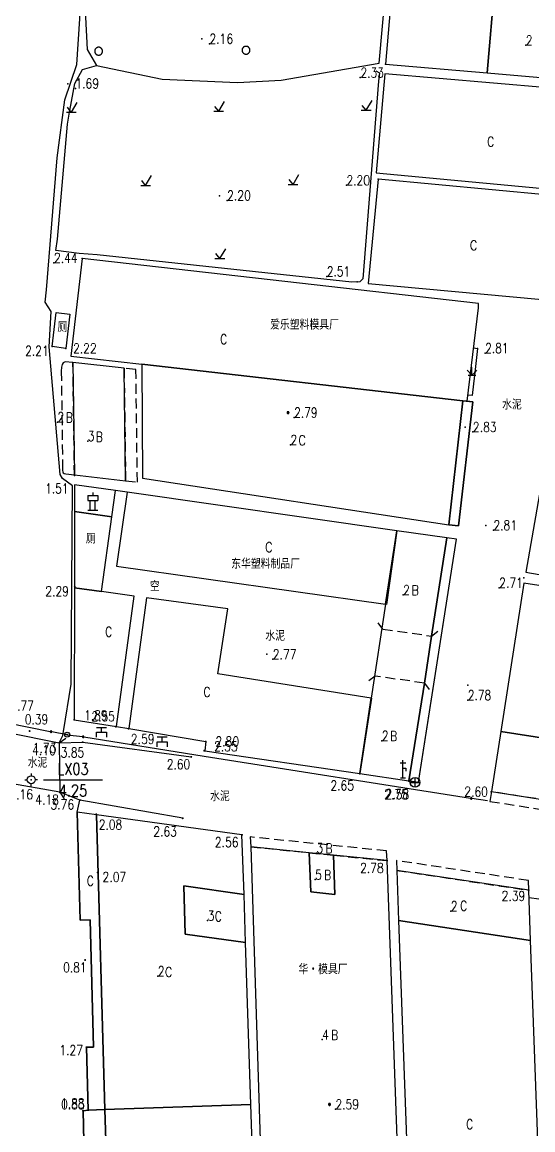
# Model space of a CAD drawing. Extents: x 500064 to 501389, y 2542464 to 2545400.
# Drawn here: x 500973.3 to 501025.3, y 2543260.9 to 2543373.7 of the extents above; entities that cross this region are included whole.
import ezdxf
from ezdxf.enums import TextEntityAlignment as Align

# ---------------------------------------------------------------- set-up
doc = ezdxf.new("R2010")
doc.units = 0
doc.header["$LTSCALE"] = 0.5
doc.linetypes.add('CENTER', pattern=[50.8, 31.75, -6.35, 6.35, -6.35])
doc.linetypes.add('X5', pattern=[3, 2, -1])
doc.layers.get('0').update_dxf_attribs({"linetype": 'CONTINUOUS', "lineweight": 5})
doc.layers.add('GCD', color=8, linetype='CONTINUOUS')
doc.layers.add('地形图', color=8, linetype='CONTINUOUS')
doc.styles.add('HZ', font='romans.shx', dxfattribs={"width": 0.8, "bigfont": 'hztxt.shx'})
doc.linetypes.add('10421', pattern='A,2,[150,AAA.SHX,S=1,R=0,X=0,Y=1],1e-11', length=2)
doc.linetypes.add('10422', pattern='A,2,[150,AAA.SHX,S=1,R=0,X=0,Y=1],2,[177,AAA.SHX,S=1,R=0,X=0,Y=0.8],1e-09', length=4)

# ---------------------------------------------------------------- blocks, each defined once
blk = doc.blocks.new('gc116')
for p, q in [((-1.3, 0), (-0.8, 0)), ((0, 1.3), (0, 0.8)), ((1.3, 0), (0.8, 0)), ((0, -1.3), (0, -0.8))]:
    blk.add_line(p, q)
blk.add_circle((0, 0), 0.8)
blk.add_point((0, 0))
blk = doc.blocks.new('gc043')
for p, q in [((-1, 0), (1, 0)), ((0, -1), (0, 1))]:
    blk.add_line(p, q)
blk.add_circle((0, 0), 1)
blk = doc.blocks.new('gc170')
at = {"linetype": 'Continuous'}
blk.add_circle((0, 0), 0.5, dxfattribs=at)
blk = doc.blocks.new('GC200')
at = {"linetype": 'Continuous', "const_width": 0.2, "flags": 128}
blk.add_lwpolyline([(-0.1, 0, 1), (0.1, 0, 1)], format="xyb", close=True, dxfattribs=at)

msp = doc.modelspace()

# ---------------------------------------------------------------- linework, layer by layer
at = {"layer": '地形图', "linetype": 'Continuous'}
for p, q in [((500971.83, 2543301.34), (500977.06, 2543300.3)), ((500977.06, 2543300.3), (500977.73, 2543300.75)), ((500975.46, 2543296.53), (500981.46, 2543296.53)), ((500977.12, 2543295.25), (500971.74, 2543296.23)), ((500977.12, 2543295.25), (500977.57, 2543294.59))]:
    msp.add_line(p, q, dxfattribs=at)
at = {"layer": '地形图'}
for points in [[(501014.69, 2543421.18), (501010.27, 2543369.42), (501020.6, 2543368.54), (501021.38, 2543377.61), (501021.59, 2543380.06), (501031.35, 2543379.6), (501031.92, 2543386.49), (501032.62, 2543394.91), (501033, 2543399.04), (501034.44, 2543415.68), (501035.14, 2543423.65), (501025.31, 2543424.49), (501024.94, 2543420.29)], [(501031.13, 2543376.77), (501021.38, 2543377.61), (501020.6, 2543368.54), (501030.35, 2543367.7)], [(501032.32, 2543366.54), (501010.18, 2543368.43), (501009.32, 2543358.35), (501031.4, 2543356.28)], [(501031.72, 2543344.95), (501032.71, 2543355.52), (501009.5, 2543357.69), (501008.51, 2543347.07)], [(500985.46, 2543338.85), (501018.14, 2543335.14), (501018.59, 2543335.09), (501019.72, 2543344.59), (501019.72, 2543345.04), (501000.03, 2543347.28), (500979.38, 2543349.62), (500978.25, 2543339.67)], [(501053.73, 2543331.2), (501045.72, 2543332.59), (501047.13, 2543339.96), (501027.78, 2543336.15), (501024.56, 2543317.66), (501050.59, 2543313.13)], [(500983.66, 2543338.45), (500978.45, 2543339.04), (500978.6, 2543327.58), (500983.81, 2543326.99)], [(500985.46, 2543338.85), (500985.53, 2543327.26), (501016.71, 2543322.51), (501018.14, 2543335.14)], [(501018.14, 2543335.14), (501016.71, 2543322.51), (501017.7, 2543322.39), (501019.14, 2543335.03), (501018.59, 2543335.09)], [(501011.41, 2543321.9), (500983.96, 2543325.81), (500982.89, 2543318.3), (501010.27, 2543314.41)], [(501016.51, 2543321.18), (501011.41, 2543321.9), (501010.35, 2543314.39), (501010.27, 2543314.41), (501008.81, 2543304.85), (501008.85, 2543304.84), (501007.64, 2543297.16), (501012.64, 2543296.43), (501014.22, 2543306.38), (501014.95, 2543311.17)], [(501012.64, 2543296.43), (501013.62, 2543296.28), (501017.49, 2543321.03), (501016.51, 2543321.18), (501014.95, 2543311.17), (501014.22, 2543306.38)], [(500982.88, 2543301.96), (500984.69, 2543315.24), (500981.37, 2543315.69), (500978.6, 2543316.07), (500978.59, 2543302.65)], [(501047.54, 2543297.48), (501049.88, 2543312.59), (501024.35, 2543316.56), (501022, 2543301.45)], [(501008.81, 2543304.85), (500993.2, 2543307.32), (500994.2, 2543313.94), (500985.95, 2543315.07), (500984.13, 2543301.75), (500991.99, 2543300.43), (500991.87, 2543299.48), (501007.64, 2543297.16)], [(501022, 2543301.45), (501021.05, 2543295.32), (501046.32, 2543291.35), (501046.16, 2543290.36), (501045.92, 2543288.88), (501048.98, 2543288.35), (501049.64, 2543292.43), (501046.82, 2543292.87), (501047.54, 2543297.48)], [(500981.71, 2543262.93), (500980.86, 2543292.95), (500978.88, 2543293.23), (500979.19, 2543282.23), (500980.19, 2543282.26), (500980.56, 2543269.31), (500979.83, 2543269.29), (500980, 2543262.88)], [(500980.86, 2543292.95), (500981.71, 2543262.93), (500996.56, 2543263.46), (500996.03, 2543279.96), (500989.89, 2543280.8), (500989.75, 2543285.71), (500995.87, 2543284.85), (500995.65, 2543290.92)], [(501002.51, 2543289.09), (500996.54, 2543289.71), (500997.55, 2543258.76), (501011.54, 2543257.18), (501010.43, 2543288.29), (501004.98, 2543288.84), (501005.12, 2543284.84), (501002.66, 2543285.1)], [(501004.98, 2543288.84), (501002.51, 2543289.09), (501002.66, 2543285.1), (501005.12, 2543284.84)], [(501024.85, 2543285.27), (501011.41, 2543287.3), (501011.57, 2543282.19), (501025.03, 2543280.16)], [(500995.87, 2543284.85), (500989.75, 2543285.71), (500989.89, 2543280.8), (500996.03, 2543279.96)], [(501025.03, 2543280.16), (501011.57, 2543282.19), (501012.81, 2543248.84), (501026.25, 2543246.81)], [(500980, 2543262.88), (500979.48, 2543262.82), (500979.63, 2543256.64), (500981.89, 2543256.62), (500981.71, 2543262.93)], [(500981.71, 2543262.93), (500981.89, 2543256.62), (500982.11, 2543249), (500997.02, 2543249.42), (500996.56, 2543263.46)]]:
    msp.add_lwpolyline(points, close=True, dxfattribs=at)
at = {"layer": '地形图', "linetype": '10421'}
msp.add_lwpolyline([(500977.06, 2543300.3), (500977.41, 2543301.04), (500977.48, 2543301.43), (500978.28, 2543306.27), (500978.4, 2543326.47), (500977.4, 2543327.21), (500977.16, 2543327.61), (500976.04, 2543340.63), (500976.22, 2543344.23), (500975.61, 2543345.19), (500975.75, 2543346.44), (500976.85, 2543359.87), (500977.63, 2543365.77), (500978.85, 2543369.38), (500979.16, 2543374.03), (500978.5, 2543386.35), (500978.27, 2543400.46), (500978.27, 2543404.04)], dxfattribs=at)
at = {"layer": '地形图'}
for points in [[(500978.52, 2543404.02), (500978.52, 2543403.97), (500978.51, 2543403.09), (500978.9, 2543393.59), (500979.05, 2543387.41), (500979.9, 2543370.92), (500980.86, 2543369.28)], [(501009.62, 2543369.52), (501012.54, 2543401.94), (501012.65, 2543402.91), (501012.66, 2543402.93)], [(500981.07, 2543370.33), (500981.09, 2543370.33), (500981.12, 2543370.34), (500981.14, 2543370.34), (500981.17, 2543370.35), (500981.19, 2543370.35), (500981.21, 2543370.36), (500981.24, 2543370.37), (500981.26, 2543370.38), (500981.28, 2543370.39), (500981.3, 2543370.41), (500981.32, 2543370.42), (500981.34, 2543370.44), (500981.36, 2543370.46), (500981.38, 2543370.48), (500981.39, 2543370.5), (500981.4, 2543370.52), (500981.42, 2543370.54), (500981.43, 2543370.56), (500981.44, 2543370.59), (500981.45, 2543370.61), (500981.45, 2543370.63), (500981.46, 2543370.66), (500981.46, 2543370.68), (500981.47, 2543370.71), (500981.47, 2543370.73), (500981.47, 2543370.76), (500981.46, 2543370.78), (500981.46, 2543370.81), (500981.45, 2543370.83), (500981.45, 2543370.86), (500981.44, 2543370.88), (500981.43, 2543370.9), (500981.42, 2543370.93), (500981.4, 2543370.95), (500981.39, 2543370.97), (500981.38, 2543370.99), (500981.36, 2543371.01), (500981.34, 2543371.02), (500981.32, 2543371.04), (500981.3, 2543371.06), (500981.28, 2543371.07), (500981.26, 2543371.08), (500981.24, 2543371.09), (500981.21, 2543371.1), (500981.19, 2543371.11), (500981.17, 2543371.12), (500981.14, 2543371.13), (500981.12, 2543371.13), (500981.09, 2543371.13), (500981.07, 2543371.13), (500981.04, 2543371.13), (500981.02, 2543371.13), (500980.99, 2543371.13), (500980.97, 2543371.12), (500980.94, 2543371.11), (500980.92, 2543371.1), (500980.9, 2543371.09), (500980.87, 2543371.08), (500980.85, 2543371.07), (500980.83, 2543371.06), (500980.81, 2543371.04), (500980.79, 2543371.02), (500980.78, 2543371.01), (500980.76, 2543370.99), (500980.74, 2543370.97), (500980.73, 2543370.95), (500980.72, 2543370.93), (500980.7, 2543370.9), (500980.69, 2543370.88), (500980.69, 2543370.86), (500980.68, 2543370.83), (500980.67, 2543370.81), (500980.67, 2543370.78), (500980.67, 2543370.76), (500980.67, 2543370.73), (500980.67, 2543370.71), (500980.67, 2543370.68), (500980.67, 2543370.66), (500980.68, 2543370.63), (500980.69, 2543370.61), (500980.69, 2543370.59), (500980.7, 2543370.56), (500980.72, 2543370.54), (500980.73, 2543370.52), (500980.74, 2543370.5), (500980.76, 2543370.48), (500980.78, 2543370.46), (500980.79, 2543370.44), (500980.81, 2543370.42), (500980.83, 2543370.41), (500980.85, 2543370.39), (500980.87, 2543370.38), (500980.9, 2543370.37), (500980.92, 2543370.36), (500980.94, 2543370.35), (500980.97, 2543370.35), (500980.99, 2543370.34), (500981.02, 2543370.34), (500981.04, 2543370.33), (500981.07, 2543370.33)], [(500996.07, 2543370.44), (500996.09, 2543370.44), (500996.12, 2543370.44), (500996.14, 2543370.44), (500996.17, 2543370.45), (500996.19, 2543370.46), (500996.21, 2543370.46), (500996.24, 2543370.47), (500996.26, 2543370.48), (500996.28, 2543370.5), (500996.3, 2543370.51), (500996.32, 2543370.53), (500996.34, 2543370.54), (500996.36, 2543370.56), (500996.37, 2543370.58), (500996.39, 2543370.6), (500996.4, 2543370.62), (500996.42, 2543370.64), (500996.43, 2543370.67), (500996.44, 2543370.69), (500996.45, 2543370.71), (500996.45, 2543370.74), (500996.46, 2543370.76), (500996.46, 2543370.79), (500996.47, 2543370.81), (500996.47, 2543370.84), (500996.47, 2543370.86), (500996.46, 2543370.89), (500996.46, 2543370.91), (500996.45, 2543370.93), (500996.45, 2543370.96), (500996.44, 2543370.98), (500996.43, 2543371.01), (500996.42, 2543371.03), (500996.4, 2543371.05), (500996.39, 2543371.07), (500996.37, 2543371.09), (500996.36, 2543371.11), (500996.34, 2543371.13), (500996.32, 2543371.14), (500996.3, 2543371.16), (500996.28, 2543371.17), (500996.26, 2543371.19), (500996.24, 2543371.2), (500996.21, 2543371.21), (500996.19, 2543371.22), (500996.17, 2543371.22), (500996.14, 2543371.23), (500996.12, 2543371.23), (500996.09, 2543371.23), (500996.07, 2543371.24), (500996.04, 2543371.23), (500996.02, 2543371.23), (500995.99, 2543371.23), (500995.97, 2543371.22), (500995.94, 2543371.22), (500995.92, 2543371.21), (500995.9, 2543371.2), (500995.87, 2543371.19), (500995.85, 2543371.17), (500995.83, 2543371.16), (500995.81, 2543371.14), (500995.79, 2543371.13), (500995.77, 2543371.11), (500995.76, 2543371.09), (500995.74, 2543371.07), (500995.73, 2543371.05), (500995.72, 2543371.03), (500995.7, 2543371.01), (500995.69, 2543370.98), (500995.69, 2543370.96), (500995.68, 2543370.93), (500995.67, 2543370.91), (500995.67, 2543370.89), (500995.67, 2543370.86), (500995.67, 2543370.84), (500995.67, 2543370.81), (500995.67, 2543370.79), (500995.67, 2543370.76), (500995.68, 2543370.74), (500995.69, 2543370.71), (500995.69, 2543370.69), (500995.7, 2543370.67), (500995.72, 2543370.64), (500995.73, 2543370.62), (500995.74, 2543370.6), (500995.76, 2543370.58), (500995.77, 2543370.56), (500995.79, 2543370.54), (500995.81, 2543370.53), (500995.83, 2543370.51), (500995.85, 2543370.5), (500995.87, 2543370.48), (500995.9, 2543370.47), (500995.92, 2543370.46), (500995.94, 2543370.46), (500995.97, 2543370.45), (500995.99, 2543370.44), (500996.02, 2543370.44), (500996.04, 2543370.44), (500996.07, 2543370.44)], [(501009.27, 2543368.75), (501009.64, 2543368.53), (501009.54, 2543367.7), (501007.96, 2543347.54), (501007.65, 2543347.24), (501006.85, 2543347.21), (500980.91, 2543350.01), (500979.1, 2543350.12), (500976.72, 2543350.43), (500976.88, 2543351.59), (500977.9, 2543363.32), (500978.11, 2543364.52), (500978.14, 2543364.71), (500978.63, 2543367.44), (500979.42, 2543368.87), (500980.86, 2543369.28)], [(500980.86, 2543369.28), (500987.53, 2543367.9), (500995.2, 2543367.55), (500999.66, 2543367.78), (501009.61, 2543369.5), (501009.62, 2543369.52)], [(500978.29, 2543364.52), (500978.89, 2543365.52)], [(500993.29, 2543364.62), (500993.89, 2543365.62)], [(501008.29, 2543364.72), (501007.89, 2543365.22)], [(501008.29, 2543364.72), (501008.89, 2543365.72)], [(500977.79, 2543364.52), (500978.11, 2543364.52), (500978.29, 2543364.52), (500978.79, 2543364.52)], [(500978.29, 2543364.52), (500978.14, 2543364.71), (500977.89, 2543365.02)], [(500992.79, 2543364.62), (500993.29, 2543364.62), (500993.79, 2543364.62)], [(500993.29, 2543364.62), (500992.89, 2543365.12)], [(501007.79, 2543364.72), (501008.29, 2543364.72), (501008.79, 2543364.72)], [(500985.85, 2543357.07), (500985.45, 2543357.57)], [(500985.85, 2543357.07), (500986.45, 2543358.07)], [(501000.85, 2543357.17), (501000.45, 2543357.67)], [(501000.85, 2543357.17), (501001.45, 2543358.17)], [(500985.35, 2543357.07), (500985.85, 2543357.07), (500986.35, 2543357.07)], [(501000.35, 2543357.17), (501000.85, 2543357.17), (501001.35, 2543357.17)], [(500993.4, 2543349.62), (500994, 2543350.62)], [(500992.9, 2543349.62), (500993.4, 2543349.62), (500993.9, 2543349.62)], [(500993.4, 2543349.62), (500993, 2543350.12)], [(501019.23, 2543340.51), (501019.62, 2543340.47), (501019.34, 2543338.02), (501019.31, 2543337.74), (501019.07, 2543335.66), (501018.66, 2543335.7)], [(500985.46, 2543338.85), (501018.14, 2543335.14)], [(501018.56, 2543338.24), (501019.06, 2543337.74)], [(501019.06, 2543337.74), (501019.06, 2543338.54)], [(501019.06, 2543337.74), (501019.34, 2543338.02), (501019.56, 2543338.24)], [(501018.66, 2543337.74), (501019.06, 2543337.74), (501019.31, 2543337.74), (501019.46, 2543337.74)], [(501018.14, 2543335.14), (501019.14, 2543335.03), (501017.7, 2543322.39), (501016.71, 2543322.51)], [(501000.35, 2543333.82), (501000.36, 2543333.82), (501000.37, 2543333.83), (501000.38, 2543333.83), (501000.39, 2543333.83), (501000.4, 2543333.84), (501000.4, 2543333.84), (501000.41, 2543333.85), (501000.42, 2543333.86), (501000.43, 2543333.87), (501000.43, 2543333.87), (501000.43, 2543333.87), (501000.44, 2543333.88), (501000.44, 2543333.89), (501000.44, 2543333.9), (501000.45, 2543333.91), (501000.45, 2543333.92), (501000.45, 2543333.93), (501000.44, 2543333.94), (501000.44, 2543333.95), (501000.44, 2543333.96), (501000.43, 2543333.97), (501000.43, 2543333.97), (501000.43, 2543333.98), (501000.42, 2543333.99), (501000.41, 2543334), (501000.4, 2543334), (501000.4, 2543334.01), (501000.39, 2543334.01), (501000.39, 2543334.02), (501000.38, 2543334.02), (501000.37, 2543334.02), (501000.36, 2543334.02), (501000.35, 2543334.02), (501000.34, 2543334.02), (501000.32, 2543334.02), (501000.31, 2543334.02), (501000.3, 2543334.02), (501000.3, 2543334.01), (501000.29, 2543334), (501000.28, 2543334), (501000.27, 2543333.99), (501000.26, 2543333.98), (501000.26, 2543333.98), (501000.26, 2543333.97), (501000.25, 2543333.96), (501000.25, 2543333.95), (501000.25, 2543333.94), (501000.25, 2543333.93), (501000.25, 2543333.92), (501000.25, 2543333.91), (501000.25, 2543333.9), (501000.25, 2543333.89), (501000.25, 2543333.88), (501000.26, 2543333.88), (501000.26, 2543333.87), (501000.26, 2543333.87), (501000.27, 2543333.86), (501000.28, 2543333.85), (501000.29, 2543333.84), (501000.3, 2543333.84), (501000.3, 2543333.84), (501000.3, 2543333.83), (501000.31, 2543333.83), (501000.32, 2543333.83), (501000.34, 2543333.82), (501000.35, 2543333.82)], [(501000.3, 2543333.84), (501000.43, 2543333.87), (501000.43, 2543333.87), (501000.26, 2543333.87), (501000.26, 2543333.88), (501000.45, 2543333.92), (501000.25, 2543333.92), (501000.43, 2543333.97), (501000.43, 2543333.97), (501000.26, 2543333.97), (501000.26, 2543333.98), (501000.39, 2543334.01)], [(500982.41, 2543323.3), (500982.78, 2543325.98), (500978.62, 2543326.57), (500978.61, 2543323.84), (500982.41, 2543323.3)], [(500980.47, 2543325.78), (500980.47, 2543325.48)], [(500983.96, 2543325.81), (500982.78, 2543325.98)], [(500979.97, 2543325.48), (500979.97, 2543324.98)], [(500979.97, 2543325.48), (500980.47, 2543325.48), (500980.97, 2543325.48)], [(500979.97, 2543324.98), (500980.22, 2543324.98), (500980.72, 2543324.98), (500980.97, 2543324.98)], [(500980.22, 2543323.98), (500980.22, 2543324.98)], [(500980.72, 2543323.98), (500980.72, 2543324.98)], [(500980.97, 2543325.48), (500980.97, 2543324.98)], [(500981.37, 2543315.69), (500982.41, 2543323.3), (500978.61, 2543323.84), (500978.6, 2543316.07), (500981.37, 2543315.69)], [(500979.97, 2543323.98), (500980.22, 2543323.98), (500980.72, 2543323.98), (500980.97, 2543323.98)], [(501012.64, 2543296.43), (501012.96, 2543296.38), (501013.37, 2543296.32), (501013.62, 2543296.28), (501013.66, 2543296.49), (501017.49, 2543321.03), (501016.51, 2543321.18)], [(501009.99, 2543311.87), (501009.51, 2543312.51)], [(501009.99, 2543311.87), (501010.98, 2543311.73)], [(501011.47, 2543311.66), (501012.46, 2543311.52)], [(501012.96, 2543311.45), (501013.95, 2543311.31)], [(501014.44, 2543311.24), (501014.95, 2543311.17)], [(501014.95, 2543311.17), (501015.59, 2543311.65)], [(500945.76, 2543307.29), (500965.04, 2543303.61), (500965.53, 2543303.51), (500966.02, 2543303.42), (500966.52, 2543303.32), (500967.01, 2543303.23), (500967.5, 2543303.14), (500967.99, 2543303.04), (500968.48, 2543302.95), (500968.97, 2543302.86), (500969.46, 2543302.76), (500971.79, 2543302.32), (500976.15, 2543301.44)], [(501009.21, 2543307.08), (501008.57, 2543306.6)], [(501009.76, 2543307), (501009.21, 2543307.08)], [(501011.25, 2543306.79), (501010.26, 2543306.93)], [(501012.73, 2543306.59), (501011.74, 2543306.73)], [(501014.22, 2543306.38), (501013.23, 2543306.52)], [(501014.22, 2543306.38), (501014.7, 2543305.74)], [(500977.87, 2543301.12), (500979.42, 2543300.92), (500979.5, 2543300.91), (500979.57, 2543300.9)], [(500979.5, 2543300.83), (500979.51, 2543300.83), (500979.51, 2543300.83), (500979.52, 2543300.84), (500979.53, 2543300.84), (500979.53, 2543300.84), (500979.54, 2543300.85), (500979.55, 2543300.85), (500979.55, 2543300.86), (500979.56, 2543300.86), (500979.56, 2543300.87), (500979.56, 2543300.87), (500979.56, 2543300.87), (500979.57, 2543300.87), (500979.57, 2543300.88), (500979.57, 2543300.89), (500979.57, 2543300.9), (500979.57, 2543300.9), (500979.57, 2543300.91), (500979.57, 2543300.92), (500979.57, 2543300.92), (500979.57, 2543300.93), (500979.57, 2543300.93), (500979.56, 2543300.94), (500979.56, 2543300.95), (500979.56, 2543300.96), (500979.55, 2543300.96), (500979.55, 2543300.96), (500979.55, 2543300.97), (500979.54, 2543300.97), (500979.53, 2543300.97), (500979.52, 2543300.98), (500979.52, 2543300.98), (500979.51, 2543300.98), (500979.5, 2543300.98), (500979.49, 2543300.98), (500979.49, 2543300.98), (500979.48, 2543300.98), (500979.47, 2543300.98), (500979.46, 2543300.97), (500979.46, 2543300.97), (500979.45, 2543300.97), (500979.44, 2543300.96), (500979.44, 2543300.96), (500979.44, 2543300.95), (500979.43, 2543300.95), (500979.43, 2543300.94), (500979.43, 2543300.94), (500979.43, 2543300.93), (500979.43, 2543300.93), (500979.42, 2543300.92), (500979.42, 2543300.91), (500979.42, 2543300.9), (500979.42, 2543300.9), (500979.42, 2543300.9), (500979.42, 2543300.89), (500979.43, 2543300.89), (500979.43, 2543300.88), (500979.43, 2543300.88), (500979.43, 2543300.87), (500979.44, 2543300.86), (500979.44, 2543300.86), (500979.45, 2543300.85), (500979.45, 2543300.85), (500979.46, 2543300.84), (500979.47, 2543300.84), (500979.48, 2543300.84), (500979.48, 2543300.83), (500979.49, 2543300.83), (500979.5, 2543300.83)], [(500979.55, 2543300.96), (500979.43, 2543300.95), (500979.43, 2543300.94), (500979.57, 2543300.92), (500979.57, 2543300.92), (500979.5, 2543300.91), (500979.42, 2543300.9), (500979.42, 2543300.89), (500979.56, 2543300.87), (500979.56, 2543300.87), (500979.45, 2543300.85)], [(500979.57, 2543300.9), (500991.8, 2543298.95), (501018.92, 2543294.65)], [(500980.86, 2543301.87), (500981.36, 2543301.87), (500981.86, 2543301.87)], [(500980.86, 2543300.87), (500980.86, 2543301.37)], [(500980.86, 2543301.37), (500981.36, 2543301.37), (500981.86, 2543301.37)], [(500981.36, 2543301.37), (500981.36, 2543301.87)], [(500981.86, 2543301.37), (500981.86, 2543300.87)], [(500982.88, 2543301.96), (500984.13, 2543301.75)], [(500987.04, 2543300.9), (500987.54, 2543300.9), (500988.04, 2543300.9)], [(500987.54, 2543300.4), (500987.54, 2543300.9)], [(500987.04, 2543299.9), (500987.04, 2543300.4)], [(500987.04, 2543300.4), (500987.54, 2543300.4), (500988.04, 2543300.4)], [(500988.04, 2543300.4), (500988.04, 2543299.9)], [(501011.74, 2543298.27), (501012.04, 2543298.27), (501012.34, 2543298.27)], [(501012.04, 2543296.72), (501012.04, 2543297.72), (501012.04, 2543298.27), (501012.04, 2543298.52)], [(501012.04, 2543297.72), (501012.34, 2543297.72)], [(501012.34, 2543297.72), (501012.34, 2543297.42)], [(501011.79, 2543296.72), (501012.04, 2543296.72), (501012.29, 2543296.72)], [(501018.99, 2543294.56), (501019, 2543294.56), (501019.01, 2543294.56), (501019.02, 2543294.56), (501019.02, 2543294.57), (501019.03, 2543294.57), (501019.04, 2543294.58), (501019.04, 2543294.58), (501019.05, 2543294.59), (501019.05, 2543294.59), (501019.06, 2543294.6), (501019.06, 2543294.6), (501019.06, 2543294.6), (501019.06, 2543294.61), (501019.06, 2543294.61), (501019.06, 2543294.62), (501019.07, 2543294.63), (501019.07, 2543294.64), (501019.06, 2543294.65), (501019.06, 2543294.65), (501019.06, 2543294.65), (501019.06, 2543294.65), (501019.06, 2543294.66), (501019.06, 2543294.67), (501019.05, 2543294.67), (501019.05, 2543294.68), (501019.05, 2543294.69), (501019.04, 2543294.69), (501019.03, 2543294.7), (501019.03, 2543294.7), (501019.02, 2543294.7), (501019.01, 2543294.71), (501019.01, 2543294.71), (501019, 2543294.71), (501018.99, 2543294.71), (501018.98, 2543294.71), (501018.98, 2543294.71), (501018.97, 2543294.71), (501018.96, 2543294.7), (501018.95, 2543294.7), (501018.95, 2543294.7), (501018.94, 2543294.69), (501018.94, 2543294.69), (501018.93, 2543294.68), (501018.93, 2543294.67), (501018.93, 2543294.67), (501018.92, 2543294.67), (501018.92, 2543294.67), (501018.92, 2543294.66), (501018.92, 2543294.65), (501018.92, 2543294.65), (501018.92, 2543294.64), (501018.92, 2543294.63), (501018.92, 2543294.62), (501018.92, 2543294.62), (501018.92, 2543294.61), (501018.92, 2543294.61), (501018.92, 2543294.6), (501018.93, 2543294.59), (501018.93, 2543294.59), (501018.94, 2543294.58), (501018.94, 2543294.58), (501018.94, 2543294.58), (501018.95, 2543294.57), (501018.96, 2543294.57), (501018.96, 2543294.56), (501018.97, 2543294.56), (501018.98, 2543294.56), (501018.99, 2543294.56), (501018.99, 2543294.56)], [(501018.94, 2543294.58), (501019.06, 2543294.6), (501019.06, 2543294.6), (501018.92, 2543294.62), (501018.92, 2543294.62), (501018.99, 2543294.63), (501019.06, 2543294.65), (501019.06, 2543294.65), (501018.92, 2543294.67), (501018.93, 2543294.67), (501019.04, 2543294.69)], [(501020.64, 2543294.37), (501019.06, 2543294.62), (501018.99, 2543294.63), (501018.92, 2543294.65)], [(501002.51, 2543289.09), (501002.66, 2543285.1), (501005.12, 2543284.84), (501004.98, 2543288.84)], [(501002.51, 2543289.09), (501002.66, 2543285.1), (501005.12, 2543284.84), (501004.98, 2543288.84)], [(500995.87, 2543284.85), (500989.75, 2543285.71), (500989.89, 2543280.8), (500996.03, 2543279.96)], [(501025.88, 2543284.37), (501024.87, 2543284.51)], [(500981.71, 2543262.93), (500996.52, 2543263.46)], [(501004.57, 2543263.37), (501004.58, 2543263.37), (501004.59, 2543263.37), (501004.6, 2543263.37), (501004.61, 2543263.38), (501004.62, 2543263.38), (501004.62, 2543263.39), (501004.63, 2543263.39), (501004.64, 2543263.4), (501004.65, 2543263.41), (501004.65, 2543263.41), (501004.65, 2543263.42), (501004.66, 2543263.43), (501004.66, 2543263.44), (501004.66, 2543263.45), (501004.66, 2543263.46), (501004.67, 2543263.47), (501004.66, 2543263.48), (501004.66, 2543263.49), (501004.66, 2543263.5), (501004.66, 2543263.51), (501004.65, 2543263.51), (501004.65, 2543263.52), (501004.65, 2543263.53), (501004.64, 2543263.53), (501004.63, 2543263.54), (501004.62, 2543263.55), (501004.62, 2543263.55), (501004.61, 2543263.55), (501004.61, 2543263.56), (501004.6, 2543263.56), (501004.59, 2543263.57), (501004.58, 2543263.57), (501004.57, 2543263.57), (501004.55, 2543263.57), (501004.54, 2543263.57), (501004.53, 2543263.56), (501004.52, 2543263.56), (501004.52, 2543263.55), (501004.51, 2543263.55), (501004.5, 2543263.54), (501004.49, 2543263.53), (501004.48, 2543263.53), (501004.48, 2543263.52), (501004.48, 2543263.52), (501004.47, 2543263.51), (501004.47, 2543263.5), (501004.47, 2543263.49), (501004.47, 2543263.48), (501004.47, 2543263.47), (501004.47, 2543263.46), (501004.47, 2543263.45), (501004.47, 2543263.44), (501004.47, 2543263.43), (501004.48, 2543263.42), (501004.48, 2543263.42), (501004.48, 2543263.41), (501004.49, 2543263.4), (501004.5, 2543263.39), (501004.51, 2543263.39), (501004.52, 2543263.38), (501004.52, 2543263.38), (501004.52, 2543263.38), (501004.53, 2543263.37), (501004.54, 2543263.37), (501004.55, 2543263.37), (501004.57, 2543263.37)], [(501004.52, 2543263.38), (501004.65, 2543263.41), (501004.65, 2543263.42), (501004.48, 2543263.42), (501004.48, 2543263.42), (501004.67, 2543263.47), (501004.47, 2543263.47), (501004.65, 2543263.51), (501004.65, 2543263.52), (501004.48, 2543263.52), (501004.48, 2543263.52), (501004.61, 2543263.55)]]:
    msp.add_lwpolyline(points, dxfattribs=at)
for points, elevation in [([(500977.72, 2543340.47), (500976.34, 2543340.67), (500976.73, 2543344.11), (500978.12, 2543343.95), (500977.72, 2543340.47)], 2.22), ([(500976.22, 2543301.35), (500976.23, 2543301.36), (500976.24, 2543301.36), (500976.25, 2543301.36), (500976.25, 2543301.36), (500976.26, 2543301.37), (500976.27, 2543301.37), (500976.27, 2543301.38), (500976.28, 2543301.38), (500976.28, 2543301.39), (500976.29, 2543301.39), (500976.29, 2543301.39), (500976.29, 2543301.39), (500976.29, 2543301.4), (500976.29, 2543301.41), (500976.3, 2543301.42), (500976.3, 2543301.42), (500976.3, 2543301.43), (500976.3, 2543301.44), (500976.3, 2543301.44), (500976.3, 2543301.44), (500976.3, 2543301.45), (500976.29, 2543301.45), (500976.29, 2543301.46), (500976.29, 2543301.47), (500976.28, 2543301.47), (500976.28, 2543301.48), (500976.27, 2543301.49), (500976.27, 2543301.49), (500976.26, 2543301.49), (500976.25, 2543301.5), (500976.25, 2543301.5), (500976.24, 2543301.5), (500976.23, 2543301.5), (500976.23, 2543301.5), (500976.22, 2543301.5), (500976.21, 2543301.5), (500976.2, 2543301.5), (500976.2, 2543301.5), (500976.19, 2543301.5), (500976.18, 2543301.49), (500976.18, 2543301.49), (500976.17, 2543301.48), (500976.17, 2543301.48), (500976.16, 2543301.47), (500976.16, 2543301.47), (500976.16, 2543301.47), (500976.16, 2543301.47), (500976.15, 2543301.46), (500976.15, 2543301.45), (500976.15, 2543301.44), (500976.15, 2543301.44), (500976.15, 2543301.43), (500976.15, 2543301.42), (500976.15, 2543301.42), (500976.15, 2543301.41), (500976.15, 2543301.41), (500976.15, 2543301.4), (500976.16, 2543301.39), (500976.16, 2543301.38), (500976.17, 2543301.38), (500976.17, 2543301.38), (500976.17, 2543301.37), (500976.18, 2543301.37), (500976.19, 2543301.36), (500976.19, 2543301.36), (500976.2, 2543301.36), (500976.21, 2543301.36), (500976.22, 2543301.36), (500976.22, 2543301.35)], 1.73), ([(500976.17, 2543301.38), (500976.29, 2543301.39), (500976.29, 2543301.39), (500976.15, 2543301.42), (500976.15, 2543301.42), (500976.22, 2543301.43), (500976.3, 2543301.44), (500976.3, 2543301.44), (500976.16, 2543301.47), (500976.16, 2543301.47), (500976.27, 2543301.49)], 1.73), ([(500977.87, 2543301.12), (500976.3, 2543301.42), (500976.22, 2543301.43), (500976.15, 2543301.44)], 1.73)]:
    msp.add_lwpolyline(points, dxfattribs=dict(at, elevation=elevation))
at = {"layer": '地形图', "linetype": 'X5'}
for points in [[(500978.45, 2543339.04), (500977.65, 2543339.09), (500977.45, 2543338.99), (500977.34, 2543338.82), (500977.28, 2543338.54), (500977.27, 2543338.16), (500977.4, 2543328.2), (500977.4, 2543328.04), (500977.42, 2543327.91), (500977.46, 2543327.8), (500977.57, 2543327.73), (500977.73, 2543327.68), (500978.6, 2543327.58)], [(500983.81, 2543326.99), (500985.01, 2543326.85), (500984.86, 2543338.31), (500983.66, 2543338.45)], [(501021.05, 2543295.32), (501020.89, 2543294.33), (501046.16, 2543290.36), (501046.32, 2543291.35)], [(501002.51, 2543289.09), (501004.98, 2543288.84), (501010.43, 2543288.29), (501010.36, 2543289.28), (500996.5, 2543290.71), (500996.54, 2543289.71)], [(501011.41, 2543287.3), (501024.85, 2543285.27), (501024.81, 2543286.27), (501011.38, 2543288.3)]]:
    msp.add_lwpolyline(points, close=True, dxfattribs=at)
at = {"layer": '地形图', "linetype": 'Continuous', "flags": 128}
msp.add_lwpolyline([(500971.83, 2543301.34), (500977.06, 2543300.3), (500977.12, 2543295.25), (500971.74, 2543296.23)], close=True, dxfattribs=at)
at = {"layer": '地形图', "linetype": '10422', "flags": 128}
for points in [[(500977.06, 2543300.3), (500979.45, 2543300.36), (500990.49, 2543298.86)], [(500981.99, 2543206.65), (500981.81, 2543210.56), (500980.8, 2543210.52), (500980.11, 2543232.37), (500980.07, 2543233.48), (500981.58, 2543233.46), (500981.65, 2543239.21), (500981.66, 2543239.68), (500980.1, 2543239.69), (500980, 2543248.27), (500981.5, 2543248.25), (500981.34, 2543256.63), (500979.63, 2543256.64), (500979.48, 2543262.82), (500980, 2543262.88), (500979.83, 2543269.29), (500980.56, 2543269.31), (500980.19, 2543282.26), (500979.19, 2543282.23), (500978.88, 2543293.23), (500979.17, 2543294.46), (500977.12, 2543295.25)]]:
    msp.add_lwpolyline(points, dxfattribs=at)
at = {"layer": '地形图', "linetype": '10422'}
msp.add_lwpolyline([(500989.63, 2543292.61), (500979.17, 2543294.46)], dxfattribs=at)
at = {"layer": '地形图', "ltscale": 10}
for p in [(500991.56, 2543371.98), (501010.27, 2543369.42), (500977.92, 2543367.41), (501009.5, 2543357.69), (500993.36, 2543356.02), (500979.38, 2543349.62), (501007.37, 2543347.25), (501019.62, 2543340.47), (501018.37, 2543332.44), (501020.47, 2543322.42), (501024.33, 2543317.09), (500998.2, 2543309.31), (501018.65, 2543306.16)]:
    msp.add_point(p, dxfattribs=at)
at = {"layer": '地形图', "linetype": 'CENTER'}
for p in [(500992.35, 2543371.5, 2.16), (501024.54, 2543371.34, 2), (501007.7, 2543368.05, 2.33), (500978.71, 2543366.94, 1.69), (501006.29, 2543357.08, 2.2), (500994.15, 2543355.54, 2.2), (500976.52, 2543349.18, 2.44), (501004.28, 2543347.8, 2.51), (501020.4, 2543339.99, 2.81), (500976.88, 2543332.96, 2), (501000.95, 2543333.43, 2.79), (501019.16, 2543331.96, 2.83), (500979.97, 2543331.03, 3), (501000.6, 2543330.64, 2), (501021.25, 2543321.95, 2.81), (501021.84, 2543316.09, 2.71), (501012.07, 2543315.36, 2), (500998.8, 2543308.81, 2.77), (501018.63, 2543304.65, 2.78), (501009.89, 2543300.51, 2), (501003.23, 2543289.07, 3), (501003.1, 2543286.36, 5), (501016.92, 2543283.16, 2), (500992.16, 2543282.19, 3), (500987.08, 2543276.53, 2), (501003.81, 2543270.06, 4), (501005.17, 2543262.97, 2.59)]:
    msp.add_point(p, dxfattribs=at)

# ---------------------------------------------------------------- block references
at = {"layer": '地形图', "linetype": 'Continuous'}
ref = msp.add_blockref('GC200', (500976.34, 2543340.67, 2.21), dxfattribs=dict(at, xscale=0.5, yscale=0.5, zscale=0.5))
ref.add_attrib('height', '2.21', dxfattribs={"layer": 'GCD', "linetype": 'Continuous', "height": 1, "style": 'HZ', "width": 0.8}).set_placement((500973.59, 2543340.22, 2.21), align=Align.MIDDLE_LEFT)
ref = msp.add_blockref('GC200', (500977.72, 2543340.47, 2.22), dxfattribs=dict(at, xscale=0.5, yscale=0.5, zscale=0.5))
ref.add_attrib('height', '2.22', dxfattribs={"layer": 'GCD', "linetype": 'Continuous', "height": 1, "style": 'HZ', "width": 0.8}).set_placement((500978.47, 2543340.47, 2.22), align=Align.MIDDLE_LEFT)
ref = msp.add_blockref('GC200', (500978.62, 2543327.54, 1.51), dxfattribs=dict(at, xscale=0.5, yscale=0.5, zscale=0.5))
ref.add_attrib('height', '1.51', dxfattribs={"layer": 'GCD', "linetype": 'Continuous', "height": 1, "style": 'HZ', "width": 0.8}).set_placement((500975.62, 2543326.19, 1.51), align=Align.MIDDLE_LEFT)
ref = msp.add_blockref('GC200', (500978.64, 2543316.18, 2.29), dxfattribs=dict(at, xscale=0.5, yscale=0.5, zscale=0.5))
ref.add_attrib('height', '2.29', dxfattribs={"layer": 'GCD', "linetype": 'Continuous', "height": 1, "style": 'HZ', "width": 0.8}).set_placement((500975.64, 2543315.73, 2.29), align=Align.MIDDLE_LEFT)
ref = msp.add_blockref('GC200', (500972.08, 2543305.12, 1.77), dxfattribs=dict(at, xscale=0.5, yscale=0.5, zscale=0.5))
ref.add_attrib('height', '1.77', dxfattribs={"layer": 'GCD', "linetype": 'Continuous', "height": 1, "style": 'HZ', "width": 0.8}).set_placement((500972.08, 2543304.07, 1.77), align=Align.MIDDLE_LEFT)
ref = msp.add_blockref('GC200', (500974.04, 2543301.49, 0.39), dxfattribs=dict(at, xscale=0.5, yscale=0.5, zscale=0.5))
ref.add_attrib('height', '0.39', dxfattribs={"layer": 'GCD', "linetype": 'Continuous', "height": 1, "style": 'HZ', "width": 0.8}).set_placement((500973.54, 2543302.68, 0.39), align=Align.MIDDLE_LEFT)
ref = msp.add_blockref('GC200', (500978.58, 2543302.65, 1.89), dxfattribs=dict(at, xscale=0.5, yscale=0.5, zscale=0.5))
ref.add_attrib('height', '1.89', dxfattribs={"layer": 'GCD', "linetype": 'Continuous', "height": 1, "style": 'HZ', "width": 0.8}).set_placement((500979.58, 2543303.1, 1.89), align=Align.MIDDLE_LEFT)
ref = msp.add_blockref('GC200', (500982.83, 2543301.94, 2.54), dxfattribs=dict(at, xscale=0.5, yscale=0.5, zscale=0.5))
ref.add_attrib('height', '2.55', dxfattribs={"layer": 'GCD', "linetype": 'Continuous', "height": 1, "style": 'HZ', "width": 0.8}).set_placement((500980.33, 2543302.99, 2.55), align=Align.MIDDLE_LEFT)
ref = msp.add_blockref('GC200', (500977.87, 2543301.12, 1.73), dxfattribs=dict(at, xscale=0.5, yscale=0.5, zscale=0.5))
ref.add_attrib('height', '1.73', dxfattribs={"layer": 'GCD', "linetype": 'Continuous', "height": 1, "style": 'HZ', "width": 0.8}).set_placement((500974.37, 2543299.77, 1.73), align=Align.MIDDLE_LEFT)
at = {"layer": '地形图', "linetype": 'Continuous', "xscale": 0.5, "yscale": 0.5}
for name, p in [('gc170', (500977.87, 2543301.12, 1.73)), ('gc116', (500974.21, 2543296.53, 4.25)), ('gc043', (501013.27, 2543296.26, 2.58))]:
    msp.add_blockref(name, p, dxfattribs=at)
at = {"layer": '地形图', "linetype": 'Continuous'}
ref = msp.add_blockref('GC200', (500984.1, 2543301.73, 2.59), dxfattribs=dict(at, xscale=0.5, yscale=0.5, zscale=0.5))
ref.add_attrib('height', '2.59', dxfattribs={"layer": 'GCD', "linetype": 'Continuous', "height": 1, "style": 'HZ', "width": 0.8}).set_placement((500984.35, 2543300.68, 2.59), align=Align.MIDDLE_LEFT)
ref = msp.add_blockref('GC200', (500991.96, 2543300.43, 2.8), dxfattribs=dict(at, xscale=0.5, yscale=0.5, zscale=0.5))
ref.add_attrib('height', '2.80', dxfattribs={"layer": 'GCD', "linetype": 'Continuous', "height": 1, "style": 'HZ', "width": 0.8}).set_placement((500992.96, 2543300.43, 2.8), align=Align.MIDDLE_LEFT)
ref = msp.add_blockref('GC200', (500977.06, 2543300.3, 4.1), dxfattribs=dict(at, xscale=0.5, yscale=0.5, zscale=0.5))
ref.add_attrib('height', '4.10', dxfattribs={"layer": 'GCD', "linetype": 'Continuous', "height": 1, "style": 'HZ', "width": 0.8}).set_placement((500974.31, 2543299.55, 4.1), align=Align.MIDDLE_LEFT)
ref = msp.add_blockref('GC200', (500979.45, 2543300.36, 3.85), dxfattribs=dict(at, xscale=0.5, yscale=0.5, zscale=0.5))
ref.add_attrib('height', '3.85', dxfattribs={"layer": 'GCD', "linetype": 'Continuous', "height": 1, "style": 'HZ', "width": 0.8}).set_placement((500977.2, 2543299.31, 3.85), align=Align.MIDDLE_LEFT)
ref = msp.add_blockref('GC200', (500991.82, 2543299.49, 2.55), dxfattribs=dict(at, xscale=0.5, yscale=0.5, zscale=0.5))
ref.add_attrib('height', '2.55', dxfattribs={"layer": 'GCD', "linetype": 'Continuous', "height": 1, "style": 'HZ', "width": 0.8}).set_placement((500992.82, 2543299.94, 2.55), align=Align.MIDDLE_LEFT)
ref = msp.add_blockref('GC200', (500990.49, 2543298.86, 2.6), dxfattribs=dict(at, xscale=0.5, yscale=0.5, zscale=0.5))
ref.add_attrib('height', '2.60', dxfattribs={"layer": 'GCD', "linetype": 'Continuous', "height": 1, "style": 'HZ', "width": 0.8}).set_placement((500987.99, 2543298.11, 2.6), align=Align.MIDDLE_LEFT)
ref = msp.add_blockref('GC200', (501007.66, 2543297.15, 2.65), dxfattribs=dict(at, xscale=0.5, yscale=0.5, zscale=0.5))
ref.add_attrib('height', '2.65', dxfattribs={"layer": 'GCD', "linetype": 'Continuous', "height": 1, "style": 'HZ', "width": 0.8}).set_placement((501004.66, 2543295.95, 2.65), align=Align.MIDDLE_LEFT)
ref = msp.add_blockref('GC200', (501012.64, 2543296.4, 2.75), dxfattribs=dict(at, xscale=0.5, yscale=0.5, zscale=0.5))
ref.add_attrib('height', '2.75', dxfattribs={"layer": 'GCD', "linetype": 'Continuous', "height": 1, "style": 'HZ', "width": 0.8}).set_placement((501010.14, 2543295.05, 2.75), align=Align.MIDDLE_LEFT)
ref = msp.add_blockref('GC200', (501013.27, 2543296.26, 2.58), dxfattribs=dict(at, xscale=0.5, yscale=0.5, zscale=0.5))
ref.add_attrib('height', '2.58', dxfattribs={"layer": 'GCD', "linetype": 'Continuous', "height": 1, "style": 'HZ', "width": 0.8}).set_placement((501010.27, 2543295.06, 2.58), align=Align.MIDDLE_LEFT)
ref = msp.add_blockref('GC200', (500971.74, 2543296.23, 4.16), dxfattribs=dict(at, xscale=0.5, yscale=0.5, zscale=0.5))
ref.add_attrib('height', '4.16', dxfattribs={"layer": 'GCD', "linetype": 'Continuous', "height": 1, "style": 'HZ', "width": 0.8}).set_placement((500971.99, 2543295.04, 4.16), align=Align.MIDDLE_LEFT)
ref = msp.add_blockref('GC200', (500977.12, 2543295.25, 4.18), dxfattribs=dict(at, xscale=0.5, yscale=0.5, zscale=0.5))
ref.add_attrib('height', '4.18', dxfattribs={"layer": 'GCD', "linetype": 'Continuous', "height": 1, "style": 'HZ', "width": 0.8}).set_placement((500974.62, 2543294.5, 4.18), align=Align.MIDDLE_LEFT)
ref = msp.add_blockref('GC200', (501021.03, 2543295.31, 2.6), dxfattribs=dict(at, xscale=0.5, yscale=0.5, zscale=0.5))
ref.add_attrib('height', '2.60', dxfattribs={"layer": 'GCD', "linetype": 'Continuous', "height": 1, "style": 'HZ', "width": 0.8}).set_placement((501018.28, 2543295.31, 2.6), align=Align.MIDDLE_LEFT)
ref = msp.add_blockref('GC200', (500979.17, 2543294.46, 3.76), dxfattribs=dict(at, xscale=0.5, yscale=0.5, zscale=0.5))
ref.add_attrib('height', '3.76', dxfattribs={"layer": 'GCD', "linetype": 'Continuous', "height": 1, "style": 'HZ', "width": 0.8}).set_placement((500976.17, 2543294.01, 3.76), align=Align.MIDDLE_LEFT)
ref = msp.add_blockref('GC200', (500980.83, 2543293.01, 2.08), dxfattribs=dict(at, xscale=0.5, yscale=0.5, zscale=0.5))
ref.add_attrib('height', '2.08', dxfattribs={"layer": 'GCD', "linetype": 'Continuous', "height": 1, "style": 'HZ', "width": 0.8}).set_placement((500981.08, 2543291.96, 2.08), align=Align.MIDDLE_LEFT)
ref = msp.add_blockref('GC200', (500989.63, 2543292.61, 2.62), dxfattribs=dict(at, xscale=0.5, yscale=0.5, zscale=0.5))
ref.add_attrib('height', '2.63', dxfattribs={"layer": 'GCD', "linetype": 'Continuous', "height": 1, "style": 'HZ', "width": 0.8}).set_placement((500986.63, 2543291.26, 2.63), align=Align.MIDDLE_LEFT)
ref = msp.add_blockref('GC200', (500995.65, 2543290.92, 2.56), dxfattribs=dict(at, xscale=0.5, yscale=0.5, zscale=0.5))
ref.add_attrib('height', '2.56', dxfattribs={"layer": 'GCD', "linetype": 'Continuous', "height": 1, "style": 'HZ', "width": 0.8}).set_placement((500992.9, 2543290.17, 2.56), align=Align.MIDDLE_LEFT)
ref = msp.add_blockref('GC200', (501010.43, 2543288.29, 2.78), dxfattribs=dict(at, xscale=0.5, yscale=0.5, zscale=0.5))
ref.add_attrib('height', '2.78', dxfattribs={"layer": 'GCD', "linetype": 'Continuous', "height": 1, "style": 'HZ', "width": 0.8}).set_placement((501007.68, 2543287.55, 2.78), align=Align.MIDDLE_LEFT)
ref = msp.add_blockref('GC200', (500980.97, 2543287.08, 2.07), dxfattribs=dict(at, xscale=0.5, yscale=0.5, zscale=0.5))
ref.add_attrib('height', '2.07', dxfattribs={"layer": 'GCD', "linetype": 'Continuous', "height": 1, "style": 'HZ', "width": 0.8}).set_placement((500981.47, 2543286.63, 2.07), align=Align.MIDDLE_LEFT)
ref = msp.add_blockref('GC200', (501024.83, 2543285.3, 2.39), dxfattribs=dict(at, xscale=0.5, yscale=0.5, zscale=0.5))
ref.add_attrib('height', '2.39', dxfattribs={"layer": 'GCD', "linetype": 'Continuous', "height": 1, "style": 'HZ', "width": 0.8}).set_placement((501022.08, 2543284.7, 2.39), align=Align.MIDDLE_LEFT)
ref = msp.add_blockref('GC200', (500979.69, 2543278.17, 0.81), dxfattribs=dict(at, xscale=0.5, yscale=0.5, zscale=0.5))
ref.add_attrib('height', '0.81', dxfattribs={"layer": 'GCD', "linetype": 'Continuous', "height": 1, "style": 'HZ', "width": 0.8}).set_placement((500977.44, 2543277.42, 0.81), align=Align.MIDDLE_LEFT)
ref = msp.add_blockref('GC200', (500979.83, 2543269.29, 1.27), dxfattribs=dict(at, xscale=0.5, yscale=0.5, zscale=0.5))
ref.add_attrib('height', '1.27', dxfattribs={"layer": 'GCD', "linetype": 'Continuous', "height": 1, "style": 'HZ', "width": 0.8}).set_placement((500977.08, 2543268.99, 1.27), align=Align.MIDDLE_LEFT)
ref = msp.add_blockref('GC200', (500980, 2543262.88, 0.83), dxfattribs=dict(at, xscale=0.5, yscale=0.5, zscale=0.5))
ref.add_attrib('height', '0.83', dxfattribs={"layer": 'GCD', "linetype": 'Continuous', "height": 1, "style": 'HZ', "width": 0.8}).set_placement((500977.25, 2543263.48, 0.83), align=Align.MIDDLE_LEFT)
ref = msp.add_blockref('GC200', (500979.48, 2543262.82, 1.88), dxfattribs=dict(at, xscale=0.5, yscale=0.5, zscale=0.5))
ref.add_attrib('height', '1.88', dxfattribs={"layer": 'GCD', "linetype": 'Continuous', "height": 1, "style": 'HZ', "width": 0.8}).set_placement((500977.23, 2543263.57, 1.88), align=Align.MIDDLE_LEFT)

# ---------------------------------------------------------------- texts
at = {"layer": '地形图', "ltscale": 10, "style": 'HZ', "width": 0.8}
for s, p in [('2.16', (500992.35, 2543371.5)), ('2', (501024.54, 2543371.34)), ('2.33', (501007.7, 2543368.05)), ('1.69', (500978.71, 2543366.94)), ('C', (501020.61, 2543361.02)), ('2.20', (501006.29, 2543357.08)), ('2.20', (500994.15, 2543355.54)), ('C', (501018.86, 2543350.47)), ('2.44', (500976.52, 2543349.18)), ('2.51', (501004.28, 2543347.8)), ('厕', (500976.87, 2543342.13)), ('爱乐塑料模具厂', (500998.52, 2543342.38)), ('C', (500993.42, 2543340.9)), ('2.81', (501020.4, 2543339.99)), ('水泥', (501022.13, 2543334.24)), ('2', (500976.88, 2543332.96)), ('B', (500977.73, 2543332.93)), ('2.79', (501000.95, 2543333.43)), ('2.83', (501019.16, 2543331.96)), ('3', (500979.97, 2543331.03)), ('B', (500980.78, 2543330.96)), ('2', (501000.6, 2543330.64)), ('C', (501001.42, 2543330.61)), ('2.81', (501021.25, 2543321.95)), ('厕', (500979.77, 2543320.59)), ('C', (500998.03, 2543319.72)), ('东华塑料制品厂', (500994.56, 2543318.02)), ('空', (500986.28, 2543315.74)), ('2.71', (501021.84, 2543316.09)), ('2', (501012.07, 2543315.36)), ('B', (501012.92, 2543315.33)), ('C', (500981.72, 2543311.1)), ('水泥', (500998.04, 2543310.69)), ('2.77', (500998.8, 2543308.81)), ('C', (500991.74, 2543304.96)), ('2.78', (501018.63, 2543304.65)), ('2', (501009.89, 2543300.51)), ('B', (501010.74, 2543300.48)), ('水泥', (500973.85, 2543297.77)), ('水泥', (500992.41, 2543294.35)), ('3', (501003.23, 2543289.07)), ('B', (501004.14, 2543289.04)), ('5', (501003.1, 2543286.36)), ('C', (500979.87, 2543285.73)), ('B', (501004.01, 2543286.33)), ('2', (501016.92, 2543283.16)), ('C', (501017.85, 2543283.19)), ('3', (500992.16, 2543282.19)), ('C', (500992.9, 2543282.11)), ('2', (500987.08, 2543276.53)), ('C', (500987.82, 2543276.45)), ('华・模具厂', (501001.4, 2543276.73)), ('4', (501003.81, 2543270.06)), ('B', (501004.72, 2543270.03)), ('2.59', (501005.17, 2543262.97)), ('C', (501018.46, 2543260.95))]:
    msp.add_text(s, height=1, dxfattribs=at).set_placement(p)
at = {"layer": '地形图', "linetype": 'Continuous', "style": 'HZ', "width": 0.8}
for s, p in [('LX03', (500978.46, 2543297.63)), ('4.25', (500978.46, 2543295.43))]:
    msp.add_text(s, height=1.2, dxfattribs=at).set_placement(p, align=Align.MIDDLE)

doc.saveas('drawing.dxf')
